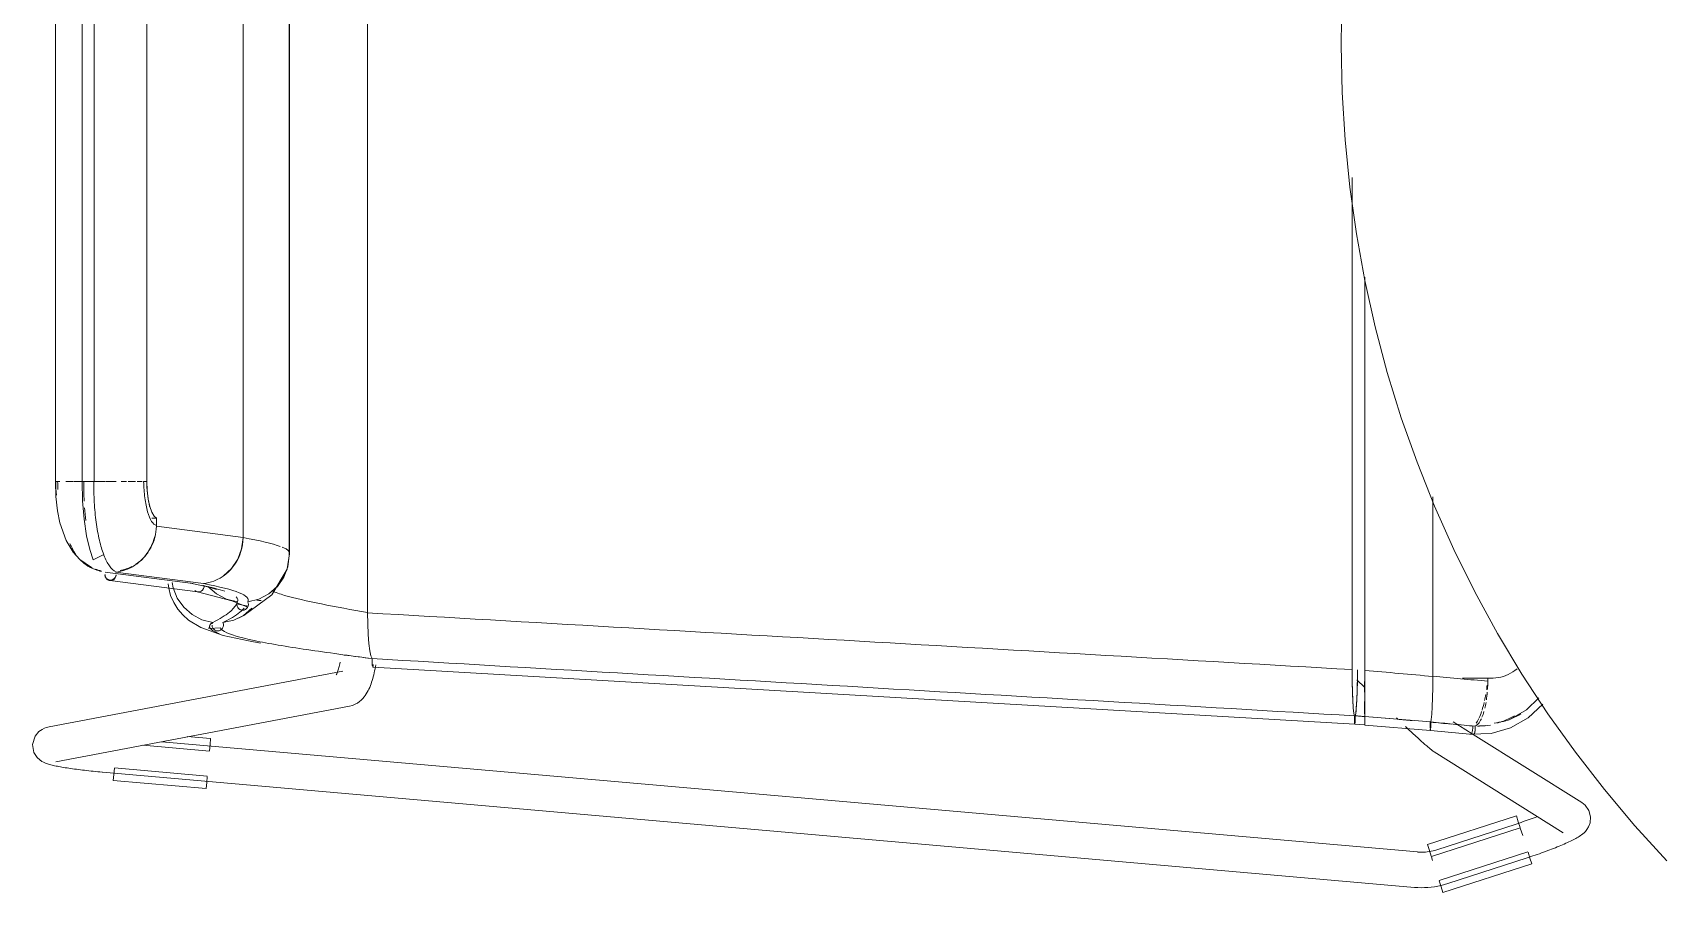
# Model space of a CAD drawing. Header units: millimetres. Extents: x 155927 to 295199, y -4084 to 97293.
# Drawn here: x 168854 to 169404, y 12020 to 12310 of the extents above; entities that cross this region are included whole.
import ezdxf

# ---------------------------------------------------------------- set-up
doc = ezdxf.new("R2010")
doc.units = ezdxf.units.MM
doc.header["$MEASUREMENT"] = 0
doc.layers.add('I-FURN', color=8, linetype='CONTINUOUS', lineweight=9)

msp = doc.modelspace()

# ---------------------------------------------------------------- linework, layer by layer
at = {"layer": 'I-FURN'}
for p, q in [((168967.09, 12497.74), (168967.09, 12114.34)), ((168967.09, 12114.34), (168967.09, 12497.74)), ((168940.59, 12478.43), (168940.59, 12133.65)), ((168940.59, 12133.65), (168940.59, 12478.43)), ((168924.99, 12472.4), (168924.99, 12139.69)), ((168924.99, 12139.69), (168924.99, 12472.4)), ((168861.62, 12453.47), (168861.62, 12158.62)), ((168870.66, 12453.47), (168870.66, 12158.62)), ((168874.62, 12158.62), (168874.62, 12453.47)), ((168892.46, 12453.47), (168892.46, 12158.62)), ((168892.52, 12158.62), (168892.52, 12453.47)), ((168940.74, 12134.19), (168940.74, 12438.99)), ((169296.22, 12314.68), (169296.13, 12306.04)), ((169296.13, 12306.04), (169296.45, 12290.05)), ((169296.45, 12290.05), (169297.41, 12274.08)), ((169297.41, 12274.08), (169299, 12258.16)), ((169299, 12258.16), (169301.24, 12242.31)), ((169299.82, 12261.36), (169299.82, 12095.09)), ((169299.82, 12095.09), (169299.82, 12261.36)), ((169301.24, 12242.31), (169304.1, 12226.57)), ((169304.1, 12226.57), (169307.59, 12210.96)), ((169304.14, 12227.65), (169304.14, 12094.83)), ((169304.14, 12094.83), (169304.14, 12227.65)), ((169307.59, 12210.96), (169311.7, 12195.5)), ((169311.7, 12195.5), (169316.43, 12180.21)), ((169316.43, 12180.21), (169321.77, 12165.13)), ((169321.77, 12165.13), (169327.7, 12150.27)), ((168861.62, 12158.62), (168861.79, 12158.62)), ((168861.62, 12158.62), (168861.73, 12153.59)), ((168863.11, 12158.62), (168861.64, 12158.62)), ((168867.72, 12158.62), (168865.14, 12158.62)), ((168867.88, 12158.62), (168870.9, 12158.62)), ((168870.9, 12158.62), (168867.89, 12158.62)), ((168874.51, 12158.62), (168870.66, 12158.62)), ((168870.66, 12158.62), (168870.75, 12152.07)), ((168870.66, 12158.62), (168870.73, 12158.62)), ((168870.73, 12158.62), (168870.93, 12158.62)), ((168870.93, 12158.62), (168871.23, 12158.62)), ((168871.23, 12158.62), (168871.62, 12158.62)), ((168871.62, 12158.62), (168872.07, 12158.62)), ((168872.07, 12158.62), (168872.57, 12158.62)), ((168872.57, 12158.62), (168873.06, 12158.62)), ((168873.06, 12158.62), (168873.54, 12158.62)), ((168873.54, 12158.62), (168873.96, 12158.62)), ((168873.96, 12158.62), (168874.29, 12158.62)), ((168874.29, 12158.62), (168874.51, 12158.62)), ((168874.59, 12158.62), (168878.4, 12158.62)), ((168878.41, 12158.62), (168874.59, 12158.62)), ((168878.6, 12158.62), (168880.65, 12158.62)), ((168882.16, 12158.62), (168878.6, 12158.62)), ((168885.63, 12158.62), (168883.79, 12158.62)), ((168888.61, 12158.62), (168886.15, 12158.62)), ((168890.94, 12158.62), (168889.2, 12158.62)), ((168892.63, 12155.58), (168892.52, 12158.62)), ((168861.73, 12153.59), (168862.24, 12148.76)), ((168870.75, 12152.07), (168871.24, 12145.95)), ((168892.95, 12152.73), (168892.63, 12155.58)), ((168893.46, 12150.23), (168892.95, 12152.73)), ((169327.11, 12092.88), (169327.11, 12153.44)), ((169327.11, 12153.44), (169327.11, 12092.88)), ((168862.24, 12148.76), (168863.03, 12144.73)), ((168871.24, 12145.95), (168872.09, 12140.33)), ((168894.13, 12148.25), (168893.46, 12150.23)), ((168894.12, 12146.26), (168895.78, 12146.26)), ((168894.92, 12146.9), (168894.13, 12148.25)), ((168895.78, 12146.26), (168894.92, 12146.9)), ((168895.71, 12143.55), (168895.78, 12146.26)), ((169327.7, 12150.27), (169334.23, 12135.67)), ((168863.03, 12144.73), (168865.16, 12138.68)), ((168924.99, 12139.69), (168895.71, 12143.55)), ((168865.16, 12138.68), (168867.55, 12134.8)), ((168872.09, 12140.33), (168873.18, 12135.64)), ((168873.18, 12135.64), (168874.35, 12132.19)), ((168923.2, 12132.37), (168924.51, 12135.92)), ((168924.51, 12135.92), (168924.99, 12139.69)), ((169334.23, 12135.67), (169341.33, 12121.33)), ((168867.55, 12134.8), (168869.84, 12132.32)), ((168869.84, 12132.32), (168873.74, 12129.64)), ((168873.74, 12129.64), (168873.94, 12129.55)), ((168874.35, 12132.19), (168877.89, 12133.95)), ((168921.12, 12129.26), (168923.2, 12132.37)), ((168940.11, 12129.86), (168938.74, 12126.29)), ((168938.75, 12126.29), (168940.12, 12129.86)), ((168940.74, 12134.19), (168939.94, 12129.15)), ((168940.59, 12133.65), (168940.11, 12129.86)), ((168940.12, 12129.86), (168940.59, 12133.65)), ((168878.37, 12128), (168908.06, 12124.16)), ((168879.93, 12125.16), (168909.71, 12121.31)), ((168881.9, 12127.55), (168884.34, 12127.23)), ((168881.91, 12127.98), (168911.61, 12124.14)), ((168899.71, 12124.04), (168899.86, 12122.62)), ((168901.38, 12122.77), (168901, 12124.51)), ((168901, 12124.5), (168901.37, 12122.76)), ((168913.58, 12122.91), (168907.28, 12124.28)), ((168918.38, 12126.77), (168921.12, 12129.26)), ((168939.87, 12129), (168934.76, 12120.35)), ((168938.74, 12126.29), (168936.57, 12123.16)), ((168936.58, 12123.15), (168938.75, 12126.29)), ((168939.94, 12129.15), (168938.57, 12125.97)), ((168899.86, 12122.62), (168900.52, 12120.11)), ((168900.52, 12120.11), (168901.54, 12117.75)), ((168901.37, 12122.76), (168902.77, 12119.25)), ((168902.77, 12119.25), (168904.94, 12116.16)), ((168908.64, 12121.84), (168909.03, 12121.55)), ((168909.03, 12121.55), (168909.47, 12121.36)), ((168909.47, 12121.36), (168909.94, 12121.29)), ((168909.63, 12121.32), (168921.24, 12118.35)), ((168909.94, 12121.29), (168910.41, 12121.36)), ((168910.41, 12121.36), (168910.85, 12121.55)), ((168910.85, 12121.55), (168911.23, 12121.84)), ((168911.23, 12121.84), (168911.53, 12122.23)), ((168911.53, 12122.23), (168911.73, 12122.68)), ((168911.73, 12122.68), (168911.81, 12123.17)), ((168911.81, 12123.17), (168911.77, 12123.67)), ((168913.11, 12123.15), (168915.98, 12120.64)), ((168916.01, 12122.15), (168913.58, 12122.91)), ((168915.98, 12120.64), (168919.38, 12118.89)), ((168919.38, 12118.89), (168923.09, 12118)), ((168934.76, 12120.35), (168925.22, 12113.36)), ((168926.6, 12118), (168930.31, 12118.89)), ((168933.7, 12120.65), (168930.31, 12118.9)), ((168930.31, 12118.89), (168933.71, 12120.64)), ((168936.57, 12123.16), (168933.7, 12120.65)), ((168933.71, 12120.64), (168936.58, 12123.15)), ((169341.33, 12121.33), (169349, 12107.29)), ((168901.54, 12117.75), (168902.92, 12115.55)), ((168902.92, 12115.55), (168904.6, 12113.57)), ((168904.6, 12113.57), (168906.57, 12111.84)), ((168904.94, 12116.16), (168907.77, 12113.68)), ((168907.77, 12113.68), (168911.09, 12111.94)), ((168921.24, 12118.35), (168926.57, 12116.19)), ((168925.14, 12113.42), (168921.82, 12111.78)), ((168921.82, 12111.77), (168925.15, 12113.41)), ((168922.81, 12117.32), (168926.7, 12116.48)), ((168922.89, 12117.03), (168922.93, 12117.53)), ((168922.93, 12117.53), (168922.89, 12117.03)), ((168922.97, 12116.54), (168922.89, 12117.03)), ((168922.89, 12117.03), (168922.97, 12116.54)), ((168922.93, 12117.53), (168923.09, 12118)), ((168923.09, 12118), (168922.93, 12117.53)), ((168923.18, 12116.09), (168922.97, 12116.54)), ((168922.97, 12116.54), (168923.17, 12116.09)), ((168923.17, 12116.09), (168923.49, 12115.7)), ((168923.49, 12115.71), (168923.18, 12116.09)), ((168925.22, 12113.36), (168923.47, 12112.47)), ((168923.89, 12115.41), (168923.49, 12115.71)), ((168923.49, 12115.7), (168923.89, 12115.41)), ((168924.35, 12115.23), (168923.89, 12115.41)), ((168923.89, 12115.41), (168924.35, 12115.22)), ((168924.84, 12115.16), (168924.35, 12115.23)), ((168924.35, 12115.22), (168924.84, 12115.16)), ((168925.33, 12115.23), (168924.84, 12115.16)), ((168924.84, 12115.16), (168925.33, 12115.22)), ((168927.98, 12115.82), (168925.15, 12113.42)), ((168925.15, 12113.41), (168927.98, 12115.82)), ((168925.79, 12115.41), (168925.33, 12115.23)), ((168925.33, 12115.22), (168925.8, 12115.41)), ((168926.2, 12115.71), (168925.79, 12115.41)), ((168925.8, 12115.41), (168926.2, 12115.7)), ((168926.51, 12116.09), (168926.2, 12115.71)), ((168926.2, 12115.7), (168926.51, 12116.09)), ((168926.71, 12116.54), (168926.51, 12116.09)), ((168926.51, 12116.09), (168926.72, 12116.54)), ((168926.59, 12118), (168926.76, 12117.53)), ((168926.76, 12117.53), (168926.6, 12118)), ((168926.8, 12117.03), (168926.71, 12116.54)), ((168926.72, 12116.54), (168926.8, 12117.03)), ((168926.76, 12117.53), (168926.8, 12117.03)), ((168926.8, 12117.03), (168926.76, 12117.53)), ((168967.09, 12114.34), (168967.15, 12110.57)), ((168967.15, 12110.57), (168967.09, 12114.26)), ((168906.57, 12111.84), (168910.68, 12109.33)), ((168910.68, 12109.33), (168918.31, 12106.66)), ((168911.09, 12111.94), (168914.72, 12111.04)), ((168913.8, 12110.13), (168913.48, 12108.97)), ((168913.48, 12108.97), (168917.33, 12109.16)), ((168914.51, 12110.07), (168914.59, 12109.58)), ((168914.59, 12109.58), (168914.52, 12110.07)), ((168914.56, 12110.57), (168914.72, 12111.04)), ((168914.72, 12111.04), (168914.56, 12110.57)), ((168914.79, 12109.12), (168914.59, 12109.58)), ((168914.59, 12109.58), (168914.78, 12109.12)), ((168914.78, 12109.12), (168915.09, 12108.73)), ((168915.09, 12108.74), (168914.79, 12109.12)), ((168915.49, 12108.44), (168915.09, 12108.74)), ((168915.09, 12108.73), (168915.49, 12108.43)), ((168915.94, 12108.24), (168915.49, 12108.44)), ((168915.49, 12108.43), (168915.94, 12108.24)), ((168916.42, 12108.17), (168915.94, 12108.24)), ((168915.94, 12108.24), (168916.42, 12108.16)), ((168916.91, 12108.23), (168916.42, 12108.17)), ((168916.42, 12108.16), (168916.91, 12108.22)), ((168917.37, 12108.41), (168916.91, 12108.23)), ((168916.91, 12108.22), (168917.37, 12108.4)), ((168917.77, 12108.7), (168917.37, 12108.41)), ((168917.37, 12108.4), (168917.77, 12108.69)), ((168918.09, 12109.07), (168917.77, 12108.7)), ((168917.77, 12108.69), (168918.09, 12109.07)), ((168918.3, 12109.52), (168918.09, 12109.07)), ((168918.09, 12109.07), (168918.3, 12109.52)), ((168921.82, 12111.78), (168918.21, 12110.99)), ((168918.21, 12110.99), (168921.82, 12111.77)), ((168918.21, 12110.99), (168918.36, 12110.51)), ((168918.36, 12110.51), (168918.21, 12110.99)), ((168918.39, 12110.02), (168918.3, 12109.52)), ((168918.3, 12109.52), (168918.39, 12110.01)), ((168918.36, 12110.51), (168918.39, 12110.02)), ((168918.39, 12110.01), (168918.36, 12110.51)), ((168967.15, 12110.57), (168967.3, 12107.04)), ((168967.3, 12107.04), (168967.15, 12110.51)), ((168918.31, 12106.66), (168926.83, 12104.77)), ((168926.83, 12104.77), (168930.89, 12104.03)), ((168967.3, 12107.04), (168967.54, 12103.94)), ((168967.54, 12103.93), (168967.3, 12106.99)), ((168967.54, 12103.94), (168967.85, 12101.44)), ((168967.85, 12101.44), (168967.54, 12103.9)), ((169349, 12107.29), (169357.22, 12093.57)), ((168957.5, 12096.16), (168957.6, 12096.6)), ((168957.6, 12096.6), (168957.7, 12097.07)), ((168957.7, 12097.07), (168957.8, 12097.56)), ((168967.85, 12101.44), (168968.22, 12099.69)), ((168968.22, 12099.69), (168967.85, 12101.43)), ((168968.62, 12098.79), (168968.22, 12099.69)), ((168968.22, 12099.69), (168968.62, 12098.79)), ((168968.62, 12098.79), (168968.6, 12098.32)), ((168968.6, 12098.32), (168968.62, 12098.79)), ((168968.6, 12098.32), (168968.6, 12097.82)), ((168968.6, 12097.82), (168968.6, 12098.32)), ((168968.6, 12097.82), (168968.61, 12097.33)), ((168968.6, 12097.33), (168968.6, 12097.82)), ((168968.63, 12096.87), (168968.6, 12097.33)), ((168968.61, 12097.33), (168968.63, 12096.88)), ((168968.63, 12096.88), (168968.66, 12096.49)), ((168968.66, 12096.49), (168968.63, 12096.87)), ((168968.66, 12096.49), (168968.7, 12096.19)), ((168968.7, 12096.19), (168968.66, 12096.49)), ((168968.91, 12096.17), (168968.95, 12096.46)), ((168968.96, 12096.46), (168968.91, 12096.17)), ((168968.95, 12096.46), (168968.99, 12096.84)), ((168968.99, 12096.84), (168968.96, 12096.46)), ((168969.72, 12096.03), (168969.83, 12096.73)), ((168958.73, 12094.52), (168859.44, 12075.71)), ((168956.5, 12093.3), (168956.51, 12093.33)), ((168956.51, 12093.33), (168956.56, 12093.4)), ((168956.56, 12093.4), (168956.6, 12093.49)), ((168956.6, 12093.49), (168956.68, 12093.64)), ((168956.68, 12093.64), (168956.76, 12093.83)), ((168956.76, 12093.83), (168956.86, 12094.07)), ((168956.86, 12094.07), (168956.96, 12094.34)), ((168956.96, 12094.34), (168957.07, 12094.64)), ((168957.07, 12094.64), (168957.18, 12094.98)), ((168957.18, 12094.98), (168957.28, 12095.34)), ((168957.28, 12095.34), (168957.39, 12095.74)), ((168957.39, 12095.74), (168957.5, 12096.16)), ((168968.45, 12090.84), (168968.64, 12091.44)), ((168968.64, 12091.44), (168968.83, 12092.06)), ((168968.81, 12095.93), (168968.86, 12095.99)), ((168968.86, 12095.99), (168968.81, 12095.92)), ((169300.72, 12076.64), (168968.81, 12095.92)), ((168968.83, 12092.06), (168969, 12092.69)), ((168969, 12092.69), (168969.16, 12093.33)), ((168969.16, 12093.33), (168969.31, 12093.99)), ((168969.31, 12093.99), (168969.46, 12094.66)), ((168969.46, 12094.66), (168969.59, 12095.34)), ((168969.59, 12095.34), (168969.72, 12096.03)), ((169299.82, 12095.09), (169299.85, 12091.31)), ((169299.85, 12091.31), (169299.93, 12087.74)), ((169301.46, 12091.6), (169304.13, 12089.03)), ((169301.5, 12087.75), (169301.58, 12091.3)), ((169301.58, 12091.3), (169301.61, 12094.98)), ((169304.02, 12087.48), (169304.01, 12091.04)), ((169304.01, 12091.03), (169304.02, 12087.48)), ((169304.14, 12091.04), (169304.13, 12087.47)), ((169304.13, 12087.47), (169304.14, 12091.04)), ((169304.14, 12094.83), (169304.14, 12091.04)), ((169304.14, 12091.04), (169304.14, 12094.83)), ((169327.08, 12089.12), (169327.11, 12092.88)), ((169327.11, 12092.76), (169327.08, 12089.12)), ((169337.15, 12092.18), (169346.9, 12092.18)), ((169345.66, 12092.23), (169345.66, 12091.18)), ((169357.22, 12093.57), (169365.99, 12080.18)), ((168965.44, 12085.31), (168965.89, 12085.84)), ((168965.89, 12085.84), (168966.29, 12086.37)), ((168966.29, 12086.37), (168966.65, 12086.91)), ((168966.65, 12086.91), (168966.97, 12087.45)), ((168966.97, 12087.45), (168967.26, 12087.98)), ((168967.26, 12087.98), (168967.54, 12088.53)), ((168967.54, 12088.53), (168967.79, 12089.09)), ((168967.79, 12089.09), (168968.02, 12089.66)), ((168968.02, 12089.66), (168968.24, 12090.24)), ((168968.24, 12090.24), (168968.45, 12090.84)), ((169299.93, 12087.74), (169300.05, 12084.61)), ((169301.38, 12084.63), (169301.5, 12087.75)), ((169304.13, 12087.47), (169304.12, 12084.34)), ((169304.12, 12084.34), (169304.13, 12087.47)), ((169326.89, 12082.49), (169327.01, 12085.59)), ((169327, 12085.52), (169326.89, 12082.49)), ((169327.08, 12089.03), (169327.01, 12085.59)), ((169327.01, 12085.59), (169327.08, 12089.02)), ((169358.73, 12081.47), (169362.95, 12085.49)), ((168861.67, 12063.92), (168960.96, 12082.73)), ((168960.96, 12082.73), (168961.95, 12082.99)), ((168961.95, 12082.99), (168962.84, 12083.35)), ((168962.84, 12083.35), (168963.63, 12083.79)), ((168963.63, 12083.79), (168964.32, 12084.28)), ((168964.32, 12084.28), (168964.92, 12084.79)), ((168964.92, 12084.79), (168965.44, 12085.31)), ((169300.05, 12084.61), (169300.21, 12082.11)), ((169300.21, 12082.11), (169300.41, 12080.36)), ((169300.41, 12080.36), (169300.62, 12079.47)), ((169300.82, 12079.48), (169301.03, 12080.38)), ((169301.03, 12080.38), (169301.22, 12082.13)), ((169301.22, 12082.13), (169301.38, 12084.63)), ((169304.04, 12081.86), (169304.03, 12084.36)), ((169304.03, 12084.35), (169304.04, 12081.85)), ((169304.05, 12080.11), (169304.04, 12081.86)), ((169304.04, 12081.85), (169304.05, 12080.1)), ((169304.1, 12080.09), (169304.08, 12079.2)), ((169304.08, 12079.2), (169304.1, 12080.09)), ((169304.11, 12081.83), (169304.1, 12080.09)), ((169304.1, 12080.09), (169304.11, 12081.83)), ((169304.12, 12084.34), (169304.11, 12081.84)), ((169304.11, 12081.83), (169304.12, 12084.34)), ((169326.56, 12078.27), (169326.74, 12080.01)), ((169326.74, 12079.99), (169326.56, 12078.27)), ((169326.74, 12080.01), (169326.89, 12082.49)), ((169326.89, 12082.45), (169326.74, 12080.01)), ((169352.9, 12078.1), (169358.73, 12081.47)), ((169359.31, 12078.78), (169364.31, 12083.39)), ((169365.99, 12080.18), (169375.29, 12067.16)), ((168856, 12074.15), (168857.08, 12074.9)), ((168857.08, 12074.9), (168857.88, 12075.27)), ((168857.88, 12075.27), (168858.5, 12075.49)), ((168858.5, 12075.49), (168859.02, 12075.62)), ((168859.02, 12075.62), (168859.44, 12075.71)), ((169300.62, 12079.47), (169300.61, 12079)), ((169300.61, 12079), (169300.61, 12078.5)), ((169300.61, 12078.5), (169300.61, 12078.01)), ((169300.61, 12078.01), (169300.62, 12077.56)), ((169300.62, 12077.56), (169300.64, 12077.18)), ((169300.64, 12077.18), (169300.66, 12076.89)), ((169300.66, 12076.89), (169300.69, 12076.7)), ((169300.69, 12076.7), (169300.72, 12076.64)), ((169300.72, 12076.64), (169300.74, 12076.7)), ((169300.72, 12076.63), (169304.08, 12076.37)), ((169300.74, 12076.7), (169300.77, 12076.89)), ((169300.77, 12076.89), (169300.79, 12077.19)), ((169300.79, 12077.19), (169300.81, 12077.57)), ((169300.81, 12077.57), (169300.82, 12078.02)), ((169300.83, 12079.01), (169300.82, 12079.48)), ((169300.82, 12078.02), (169300.83, 12078.51)), ((169300.83, 12078.51), (169300.83, 12079.01)), ((169304.07, 12078.74), (169304.07, 12079.21)), ((169304.07, 12079.21), (169304.07, 12078.74)), ((169304.07, 12078.24), (169304.07, 12078.74)), ((169304.07, 12078.74), (169304.07, 12078.24)), ((169304.07, 12077.75), (169304.07, 12078.24)), ((169304.07, 12078.24), (169304.07, 12077.75)), ((169304.07, 12077.3), (169304.07, 12077.75)), ((169304.07, 12077.75), (169304.07, 12077.3)), ((169304.07, 12076.92), (169304.07, 12077.3)), ((169304.07, 12077.3), (169304.07, 12076.91)), ((169304.07, 12076.62), (169304.07, 12076.92)), ((169304.07, 12076.91), (169304.07, 12076.62)), ((169304.07, 12076.43), (169304.07, 12076.62)), ((169304.07, 12076.62), (169304.07, 12076.43)), ((169304.08, 12076.37), (169304.07, 12076.43)), ((169304.07, 12076.43), (169304.08, 12076.36)), ((169304.08, 12079.2), (169304.08, 12078.73)), ((169304.08, 12078.73), (169304.08, 12079.2)), ((169304.08, 12078.73), (169304.08, 12078.23)), ((169304.08, 12078.23), (169304.08, 12078.73)), ((169304.08, 12078.23), (169304.08, 12077.74)), ((169304.08, 12077.74), (169304.08, 12078.23)), ((169304.08, 12077.74), (169304.08, 12077.29)), ((169304.08, 12077.29), (169304.08, 12077.74)), ((169304.08, 12077.29), (169304.08, 12076.91)), ((169304.08, 12076.91), (169304.08, 12077.29)), ((169304.08, 12076.91), (169304.08, 12076.62)), ((169304.08, 12076.61), (169304.08, 12076.91)), ((169304.08, 12076.62), (169304.08, 12076.43)), ((169304.08, 12076.43), (169304.08, 12076.61)), ((169304.08, 12076.43), (169304.08, 12076.37)), ((169304.08, 12076.36), (169304.08, 12076.43)), ((169326.28, 12074.54), (169304.08, 12076.36)), ((169315.32, 12078.27), (169314.81, 12078.75)), ((169318.29, 12075.45), (169317.81, 12075.91)), ((169318.77, 12075), (169318.29, 12075.45)), ((169319.24, 12074.56), (169318.77, 12075)), ((169319.7, 12074.13), (169319.24, 12074.56)), ((169326.18, 12076.9), (169326.17, 12076.4)), ((169326.17, 12076.4), (169326.18, 12076.9)), ((169326.17, 12076.4), (169326.18, 12075.91)), ((169326.18, 12075.91), (169326.17, 12076.4)), ((169326.18, 12077.37), (169326.18, 12076.9)), ((169326.18, 12076.9), (169326.18, 12077.37)), ((169326.18, 12075.91), (169326.19, 12075.46)), ((169326.19, 12075.46), (169326.18, 12075.91)), ((169326.21, 12075.08), (169326.23, 12074.78)), ((169326.23, 12074.79), (169326.21, 12075.08)), ((169326.25, 12074.6), (169326.23, 12074.79)), ((169326.23, 12074.78), (169326.25, 12074.6)), ((169326.25, 12074.6), (169326.28, 12074.53)), ((169326.28, 12074.54), (169326.25, 12074.6)), ((169326.3, 12074.61), (169326.28, 12074.54)), ((169326.28, 12074.53), (169326.3, 12074.6)), ((169340.77, 12073.11), (169326.28, 12074.53)), ((169326.3, 12074.6), (169326.33, 12074.79)), ((169326.33, 12074.79), (169326.35, 12075.09)), ((169326.35, 12075.09), (169326.33, 12074.8)), ((169326.36, 12075.48), (169326.35, 12075.09)), ((169326.35, 12075.09), (169326.36, 12075.47)), ((169326.38, 12075.93), (169326.36, 12075.48)), ((169326.36, 12075.47), (169326.38, 12075.92)), ((169326.56, 12078.27), (169326.37, 12077.39)), ((169326.37, 12077.38), (169326.56, 12078.27)), ((169326.37, 12077.39), (169326.38, 12076.92)), ((169326.38, 12076.91), (169326.37, 12077.38)), ((169326.38, 12076.92), (169326.38, 12076.42)), ((169326.38, 12076.42), (169326.38, 12076.91)), ((169326.38, 12075.92), (169326.38, 12076.42)), ((169326.38, 12076.42), (169326.38, 12075.93)), ((169340.36, 12073.41), (169333.91, 12077.45)), ((169346.78, 12073.52), (169353.3, 12075.39)), ((169353.3, 12075.39), (169359.31, 12078.78)), ((168854.68, 12072.57), (168853.84, 12069.82)), ((168853.84, 12069.82), (168854.33, 12067.06)), ((168854.68, 12072.57), (168856, 12074.15)), ((168891.17, 12069.52), (168913.65, 12067.54)), ((169321.89, 12033.45), (168897.54, 12070.73)), ((168914.02, 12071.78), (168906.13, 12072.47)), ((168913.84, 12069.73), (168913.66, 12067.67)), ((168914.02, 12071.78), (168913.84, 12069.73)), ((169320.15, 12073.71), (169319.7, 12074.13)), ((169320.6, 12073.29), (169320.15, 12073.71)), ((169321.03, 12072.89), (169320.6, 12073.29)), ((169321.46, 12072.5), (169321.03, 12072.89)), ((169321.87, 12072.12), (169321.46, 12072.5)), ((169322.27, 12071.75), (169321.87, 12072.12)), ((169322.66, 12071.4), (169322.27, 12071.75)), ((169323.04, 12071.05), (169322.66, 12071.4)), ((169323.41, 12070.72), (169323.04, 12071.05)), ((169323.76, 12070.41), (169323.41, 12070.72)), ((169324.09, 12070.11), (169323.76, 12070.41)), ((169324.42, 12069.82), (169324.09, 12070.11)), ((169324.72, 12069.55), (169324.42, 12069.82)), ((169325.02, 12069.29), (169324.72, 12069.55)), ((169325.3, 12069.05), (169325.02, 12069.29)), ((169325.56, 12068.82), (169325.3, 12069.05)), ((169339.87, 12073.23), (169346.78, 12073.52)), ((169377.5, 12050.15), (169340.73, 12073.18)), ((168854.33, 12067.06), (168855.37, 12065.41)), ((168855.37, 12065.41), (168856.28, 12064.55)), ((168856.28, 12064.55), (168856.98, 12064.07)), ((168856.98, 12064.07), (168857.54, 12063.77)), ((168857.54, 12063.77), (168858.01, 12063.55)), ((168858.01, 12063.55), (168858.44, 12063.38)), ((169325.82, 12068.6), (169325.56, 12068.82)), ((169326.06, 12068.4), (169325.82, 12068.6)), ((169326.29, 12068.21), (169326.06, 12068.4)), ((169326.51, 12068.03), (169326.29, 12068.21)), ((169326.73, 12067.86), (169326.51, 12068.03)), ((169326.96, 12067.68), (169326.73, 12067.86)), ((169327.22, 12067.5), (169326.96, 12067.68)), ((169327.54, 12067.28), (169327.22, 12067.5)), ((169327.54, 12067.28), (169371.13, 12039.98)), ((169375.29, 12067.16), (169385.1, 12054.52)), ((168858.44, 12063.38), (168858.85, 12063.24)), ((168858.85, 12063.24), (168859.24, 12063.12)), ((168859.24, 12063.12), (168859.64, 12063)), ((168859.64, 12063), (168860.04, 12062.9)), ((168860.04, 12062.9), (168860.45, 12062.79)), ((168860.45, 12062.79), (168860.88, 12062.69)), ((168860.88, 12062.69), (168861.32, 12062.59)), ((168861.32, 12062.59), (168861.78, 12062.5)), ((168861.78, 12062.5), (168862.26, 12062.4)), ((168862.26, 12062.4), (168862.76, 12062.31)), ((168862.76, 12062.31), (168863.27, 12062.21)), ((168863.27, 12062.21), (168863.8, 12062.12)), ((168863.8, 12062.12), (168864.36, 12062.03)), ((168864.36, 12062.03), (168864.92, 12061.93)), ((168864.92, 12061.93), (168865.51, 12061.84)), ((168865.51, 12061.84), (168866.11, 12061.75)), ((168866.11, 12061.75), (168866.73, 12061.66)), ((168866.73, 12061.66), (168867.37, 12061.57)), ((168867.37, 12061.57), (168868.02, 12061.48)), ((168868.02, 12061.48), (168868.68, 12061.39)), ((168868.68, 12061.39), (168869.35, 12061.31)), ((168869.35, 12061.31), (168870.04, 12061.22)), ((168870.04, 12061.22), (168870.74, 12061.14)), ((168870.74, 12061.14), (168871.45, 12061.05)), ((168871.45, 12061.05), (168872.17, 12060.97)), ((168872.17, 12060.97), (168872.89, 12060.89)), ((168872.89, 12060.89), (168873.63, 12060.81)), ((168873.63, 12060.81), (168874.37, 12060.74)), ((168874.37, 12060.74), (168875.11, 12060.66)), ((168875.11, 12060.66), (168875.86, 12060.59)), ((168875.86, 12060.59), (168876.61, 12060.52)), ((168876.61, 12060.52), (168877.36, 12060.45)), ((168877.36, 12060.45), (168877.52, 12060.44)), ((168877.52, 12060.44), (169320.84, 12021.49)), ((168881.13, 12057.63), (168881.31, 12059.67)), ((168881.31, 12059.67), (168881.49, 12061.73)), ((168912.91, 12059.1), (168881.5, 12061.86)), ((168912.9, 12058.97), (168912.72, 12056.91)), ((168912.54, 12054.87), (168881.13, 12057.63)), ((168912.72, 12056.91), (168912.54, 12054.87)), ((169385.1, 12054.52), (169395.4, 12042.29)), ((169378.62, 12049.25), (169377.5, 12050.15)), ((169378.62, 12049.25), (169379.85, 12047.52)), ((169379.85, 12047.52), (169380.43, 12045.3)), ((169355.31, 12045.62), (169325.31, 12035.93)), ((169326.61, 12031.89), (169356.62, 12041.58)), ((169355.27, 12042.9), (169328.45, 12034.19)), ((169355.6, 12043.01), (169355.27, 12042.9)), ((169355.31, 12045.62), (169355.94, 12043.67)), ((169356.29, 12043.24), (169355.6, 12043.01)), ((169355.94, 12043.67), (169356.58, 12041.7)), ((169356.98, 12043.47), (169356.29, 12043.24)), ((169357.45, 12039), (169356.65, 12041.48)), ((169357.66, 12043.7), (169356.98, 12043.47)), ((169358.34, 12043.93), (169357.66, 12043.7)), ((169359.01, 12044.17), (169358.34, 12043.93)), ((169359.68, 12044.4), (169359.01, 12044.17)), ((169360.34, 12044.64), (169359.68, 12044.4)), ((169360.98, 12044.87), (169360.34, 12044.64)), ((169361.62, 12045.11), (169360.98, 12044.87)), ((169362.24, 12045.34), (169361.62, 12045.11)), ((169379.74, 12041.94), (169379.17, 12041.03)), ((169380.26, 12043.32), (169379.74, 12041.94)), ((169380.43, 12045.3), (169380.26, 12043.32)), ((169395.4, 12042.29), (169406.19, 12030.47)), ((169371.51, 12036.15), (169370.95, 12035.9)), ((169372.05, 12036.39), (169371.51, 12036.15)), ((169372.58, 12036.62), (169372.05, 12036.39)), ((169373.09, 12036.86), (169372.58, 12036.62)), ((169373.58, 12037.09), (169373.09, 12036.86)), ((169374.06, 12037.32), (169373.58, 12037.09)), ((169374.51, 12037.55), (169374.06, 12037.32)), ((169374.95, 12037.78), (169374.51, 12037.55)), ((169375.38, 12038.01), (169374.95, 12037.78)), ((169375.79, 12038.24), (169375.38, 12038.01)), ((169376.19, 12038.48), (169375.79, 12038.24)), ((169376.58, 12038.72), (169376.19, 12038.48)), ((169376.97, 12038.98), (169376.58, 12038.72)), ((169377.36, 12039.25), (169376.97, 12038.98)), ((169377.76, 12039.57), (169377.36, 12039.25)), ((169378.19, 12039.93), (169377.76, 12039.57)), ((169378.65, 12040.4), (169378.19, 12039.93)), ((169379.17, 12041.03), (169378.65, 12040.4)), ((169321.91, 12033.44), (169321.89, 12033.44)), ((169322.57, 12033.4), (169321.91, 12033.44)), ((169323.24, 12033.38), (169322.57, 12033.4)), ((169323.9, 12033.39), (169323.24, 12033.38)), ((169324.56, 12033.43), (169323.9, 12033.39)), ((169325.22, 12033.49), (169324.56, 12033.43)), ((169325.88, 12033.58), (169325.22, 12033.49)), ((169325.94, 12033.98), (169325.31, 12035.93)), ((169326.53, 12033.69), (169325.88, 12033.58)), ((169326.58, 12032.01), (169325.94, 12033.98)), ((169327.17, 12033.83), (169326.53, 12033.69)), ((169327.02, 12030.63), (169326.65, 12031.79)), ((169327.82, 12034), (169327.17, 12033.83)), ((169328.45, 12034.19), (169327.82, 12034)), ((169359.23, 12033.51), (169329.22, 12023.82)), ((169332.16, 12022.78), (169358.97, 12031.49)), ((169359.43, 12031.64), (169358.97, 12031.49)), ((169359.26, 12033.39), (169359.9, 12031.42)), ((169360.17, 12031.88), (169359.43, 12031.64)), ((169359.9, 12031.42), (169360.53, 12029.47)), ((169360.91, 12032.13), (169360.17, 12031.88)), ((169361.64, 12032.38), (169360.91, 12032.13)), ((169362.37, 12032.63), (169361.64, 12032.38)), ((169363.09, 12032.88), (169362.37, 12032.63)), ((169363.81, 12033.13), (169363.09, 12032.88)), ((169364.51, 12033.39), (169363.81, 12033.13)), ((169365.21, 12033.64), (169364.51, 12033.39)), ((169365.9, 12033.9), (169365.21, 12033.64)), ((169366.58, 12034.15), (169365.9, 12033.9)), ((169367.24, 12034.41), (169366.58, 12034.15)), ((169367.9, 12034.66), (169367.24, 12034.41)), ((169368.54, 12034.91), (169367.9, 12034.66)), ((169369.16, 12035.16), (169368.54, 12034.91)), ((169369.77, 12035.41), (169369.16, 12035.16)), ((169370.37, 12035.66), (169369.77, 12035.41)), ((169370.95, 12035.9), (169370.37, 12035.66)), ((169360.53, 12029.47), (169330.52, 12019.78)), ((169320.84, 12021.49), (169321.98, 12021.41)), ((169321.98, 12021.41), (169323.12, 12021.38)), ((169323.12, 12021.38), (169324.26, 12021.4)), ((169324.26, 12021.4), (169325.4, 12021.46)), ((169325.4, 12021.46), (169326.54, 12021.56)), ((169326.54, 12021.56), (169327.67, 12021.71)), ((169327.67, 12021.71), (169328.8, 12021.91)), ((169328.8, 12021.91), (169329.92, 12022.15)), ((169329.89, 12021.73), (169329.26, 12023.7)), ((169330.52, 12019.78), (169329.89, 12021.73)), ((169329.92, 12022.15), (169331.02, 12022.43)), ((169331.02, 12022.43), (169332.11, 12022.76)), ((169332.11, 12022.76), (169332.16, 12022.78))]:
    msp.add_line(p, q, dxfattribs=at)
for centre, major_axis, ratio, start_param, end_param in [((168865.9, 12158.62), (0, -12.4), 0.287441, 4.712389, 4.932602), ((168877.37, 12158.62), (-15.75, 0), 0.000004, 2.669107, 2.851347), ((168909.92, 12139.82), (0, 15.78), 0.955139, 3.495799, 4.704147), ((168909.92, 12139.82), (0, 15.78), 0.955139, 3.254129, 3.495629), ((168909.94, 12123.26), (0, 1.96), 0.955139, 2.379629, 4.923331)]:
    msp.add_ellipse(centre, major_axis=major_axis, ratio=ratio, start_param=start_param, end_param=end_param, dxfattribs=at)
for points in [[(168861.9, 12154.01), (168861.77, 12155.48), (168861.71, 12157.04), (168861.71, 12158.62)], [(168871.3, 12152.02), (168871.19, 12154.2), (168871.15, 12156.4), (168871.19, 12158.62)], [(168895.7, 12143.79), (168895.14, 12143.92), (168894.04, 12144.87), (168892.65, 12148.19), (168891.69, 12152.99), (168891.43, 12156.72), (168891.4, 12158.62)], [(168892.47, 12157.78), (168892.53, 12155), (168892.89, 12152.45), (168893.41, 12150.24)], [(168871.87, 12145.46), (168871.69, 12146.87), (168871.52, 12148.32), (168871.41, 12149.8)], [(168881.91, 12127.98), (168883.15, 12128.13), (168885.53, 12128.71), (168888.87, 12130.47), (168891.71, 12133), (168893.9, 12136.15), (168895.31, 12139.75), (168895.67, 12142.25), (168895.71, 12143.55)], [(168866.46, 12137.75), (168866.62, 12137.3), (168866.8, 12136.87), (168867, 12136.44)], [(168867.1, 12136.23), (168867.5, 12135.42), (168867.96, 12134.63), (168868.49, 12133.9)], [(168893.77, 12136.45), (168892.57, 12134.2), (168890.94, 12131.96), (168888.79, 12130.82)], [(168895.16, 12140.01), (168894.83, 12138.78), (168894.34, 12137.62), (168893.77, 12136.45)], [(168937.52, 12136.67), (168934.91, 12137.67), (168930.72, 12138.68), (168924.99, 12139.69)], [(168940.74, 12134.19), (168940.74, 12134.94), (168940.36, 12135.7), (168938.2, 12136.45)], [(168881.92, 12128.18), (168881.19, 12128.54), (168879.79, 12129.85), (168878.52, 12132.31), (168877.95, 12133.78)], [(168887.42, 12129.97), (168886.16, 12129.27), (168884.8, 12128.86), (168883.42, 12128.53)], [(168940.59, 12133.65), (168940.69, 12133.83), (168940.74, 12134.01), (168940.74, 12134.19)], [(168877.04, 12128.45), (168876.36, 12128.61), (168875.68, 12128.81), (168875.02, 12129.06)], [(168926.59, 12118), (168927.15, 12119.02), (168925.18, 12121.07), (168917.12, 12123.12), (168911.61, 12124.14)], [(168918.78, 12121.59), (168916.9, 12122.23), (168914.16, 12122.87), (168911.2, 12123.51)], [(168923.09, 12118), (168923.38, 12118.54), (168923.24, 12119.09), (168922.67, 12119.63)], [(168931.06, 12118.39), (168930.59, 12118.45), (168930.12, 12118.5), (168929.66, 12118.56)], [(169133.33, 12104.68), (169077.87, 12107.87), (169022.45, 12111.07), (168967.09, 12114.26)], [(168918.04, 12110.87), (168918.09, 12110.91), (168918.15, 12110.95), (168918.21, 12110.99)], [(169299.82, 12095.09), (169244.3, 12098.29), (169188.77, 12101.48), (169133.33, 12104.68)], [(168968.61, 12098.81), (168965.48, 12099.2), (168962.32, 12099.6), (168959.21, 12099.99)], [(168968.62, 12098.79), (169023.86, 12095.57), (169134.45, 12089.13), (169245.21, 12082.69), (169300.62, 12079.47)], [(169315.63, 12093.79), (169311.8, 12094.14), (169307.97, 12094.48), (169304.14, 12094.83)], [(169327.11, 12092.76), (169323.28, 12093.11), (169319.46, 12093.45), (169315.63, 12093.79)], [(169345.66, 12091.18), (169342.63, 12091.44), (169336.49, 12091.99), (169330.24, 12092.58), (169327.11, 12092.88)], [(169345.66, 12091.18), (169345.65, 12090.24), (169345.62, 12089.31), (169345.56, 12088.4)], [(169347.18, 12092.18), (169346.67, 12092.17), (169346.16, 12092.19), (169345.66, 12092.23)], [(169344.59, 12084.66), (169344.73, 12085.31), (169344.87, 12085.97), (169344.99, 12086.66)], [(169345.49, 12087.47), (169345.42, 12086.57), (169345.31, 12085.68), (169345.19, 12084.83)], [(169345.24, 12088.35), (169345.31, 12088.82), (169345.36, 12089.29), (169345.41, 12089.77)], [(169342.75, 12078.78), (169343.05, 12079.41), (169343.32, 12080.16), (169343.59, 12080.98)], [(169344.38, 12080.93), (169344.17, 12080.2), (169343.94, 12079.56), (169343.69, 12078.96)], [(169343.74, 12081.4), (169343.99, 12082.2), (169344.22, 12083.08), (169344.44, 12084)], [(169345.06, 12083.98), (169344.94, 12083.32), (169344.82, 12082.68), (169344.68, 12082.07)], [(169304.08, 12079.2), (169303.51, 12079.25), (169302.35, 12079.34), (169301.19, 12079.43), (169300.62, 12079.47)], [(169300.82, 12079.48), (169300.83, 12078.88), (169300.83, 12077.38), (169300.75, 12076.63), (169300.72, 12076.63)], [(169304.07, 12079.21), (169303.53, 12079.25), (169302.44, 12079.34), (169301.36, 12079.43), (169300.82, 12079.48)], [(169304.08, 12079.2), (169307.8, 12078.9), (169315.24, 12078.29), (169322.66, 12077.69), (169326.37, 12077.39)], [(169341.32, 12075.95), (169338.88, 12076.19), (169333.93, 12076.67), (169328.89, 12077.14), (169326.37, 12077.38)], [(169333.27, 12076.67), (169330.98, 12076.89), (169328.68, 12077.12), (169326.37, 12077.35)], [(169340.02, 12073.3), (169340.07, 12073.34), (169340.16, 12073.46), (169340.29, 12073.76), (169340.41, 12074.14), (169340.5, 12074.6), (169340.57, 12075.09), (169340.6, 12075.59), (169340.6, 12075.9), (169340.59, 12076.05)], [(169343.49, 12078.5), (169343.17, 12077.8), (169342.47, 12076.66), (169341.72, 12076.09), (169341.32, 12075.95)], [(169341.68, 12076.96), (169342, 12077.37), (169342.33, 12077.89), (169342.64, 12078.53)], [(169342.16, 12075.99), (169343.05, 12076.01), (169343.95, 12076.06), (169344.84, 12076.17)], [(169346.61, 12076.29), (169345.37, 12076.1), (169344.12, 12076.06), (169342.85, 12076.06)]]:
    msp.add_open_spline(points, degree=3, dxfattribs=at)
for points, knots in [([(168877.89, 12133.95), (168877.34, 12135.37), (168876.35, 12138.7), (168875.25, 12144.76), (168874.62, 12151.62), (168874.55, 12156.27), (168874.59, 12158.62)], [0.3397465, 0.3397465, 0.3397465, 0.3397465, 0.5, 0.6666667, 0.8333333, 0.9999948, 0.9999948, 0.9999948, 0.9999948]), ([(168869.11, 12133.11), (168869.91, 12132.17), (168871.72, 12130.49), (168874.54, 12128.89), (168876.45, 12128.43), (168877.19, 12128.27)], [0.5, 0.5, 0.5, 0.5, 0.6666667, 0.8333333, 0.9365189, 0.9365189, 0.9365189, 0.9365189]), ([(168878.33, 12127.13), (168878.32, 12126.99), (168878.34, 12126.76), (168878.41, 12126.47), (168878.51, 12126.2), (168878.69, 12125.89), (168878.98, 12125.57), (168879.34, 12125.33), (168879.69, 12125.2), (168880, 12125.15), (168880.27, 12125.15), (168880.54, 12125.18), (168880.79, 12125.25), (168881.04, 12125.37), (168881.35, 12125.56), (168881.67, 12125.88), (168881.91, 12126.28), (168882.03, 12126.63), (168882.07, 12126.89), (168882.09, 12127.06), (168882.1, 12127.13)], [0.1111111, 0.1111111, 0.1111111, 0.1111111, 0.1666667, 0.1944444, 0.2222222, 0.2777778, 0.3333333, 0.3888889, 0.4444444, 0.4791667, 0.5138889, 0.5486111, 0.5833333, 0.6180556, 0.6527778, 0.7222222, 0.7916667, 0.8263889, 0.8611111, 0.8888889, 0.8888889, 0.8888889, 0.8888889]), ([(168882, 12126.73), (168881.96, 12126.61), (168881.87, 12126.38), (168881.59, 12125.97), (168881.04, 12125.51), (168880.17, 12125.26), (168879.39, 12125.49), (168878.88, 12125.88), (168878.58, 12126.27), (168878.39, 12126.73), (168878.35, 12127.05), (168878.34, 12127.22)], [-0.8125, -0.8125, -0.8125, -0.8125, -0.765625, -0.71875, -0.625, -0.5, -0.375, -0.3125, -0.25, -0.1875, -0.125, -0.125, -0.125, -0.125]), ([(168967.09, 12114.34), (168961.7, 12115.32), (168950.92, 12117.26), (168940.21, 12119.69), (168935.97, 12121.15), (168934.82, 12121.64)], [0, 0, 0, 0, 0.25, 0.5, 0.625, 0.625, 0.625, 0.625]), ([(168914.72, 12111.04), (168917.12, 12112.2), (168920.55, 12114.29), (168922.34, 12116.39), (168922.81, 12117.32)], [0, 0, 0, 0, 0.5, 0.9025383, 0.9025383, 0.9025383, 0.9025383]), ([(168918.21, 12110.99), (168920.62, 12112.16), (168923.27, 12113.78), (168924.94, 12115.41), (168925.34, 12115.87)], [0, 0, 0, 0, 0.5, 0.6963068, 0.6963068, 0.6963068, 0.6963068]), ([(168916.93, 12107.27), (168916.3, 12107.5), (168913.39, 12108.76), (168913.17, 12110.02), (168914.72, 12111.04)], [0.6929173, 0.6929173, 0.6929173, 0.6929173, 0.75, 1, 1, 1, 1]), ([(168968.62, 12098.79), (168961.07, 12099.81), (168945.86, 12101.84), (168927.42, 12104.89), (168919.12, 12107.33), (168917.52, 12108.75), (168917.33, 12109.16)], [0, 0, 0, 0, 0.25, 0.5, 0.75, 0.8499411, 0.8499411, 0.8499411, 0.8499411]), ([(169300.62, 12079.47), (169300.47, 12079.75), (169300.26, 12081.13), (169300.04, 12084.49), (169299.92, 12087.66), (169299.84, 12091.27), (169299.82, 12093.81), (169299.82, 12095.09)], [-1, -1, -1, -1, -0.666667, -0.5, -0.333333, -0.166667, 0, 0, 0, 0]), ([(169301.61, 12094.98), (169301.61, 12092.46), (169301.55, 12088.7), (169301.39, 12084.51), (169301.17, 12081.16), (169300.96, 12079.77), (169300.82, 12079.48)], [-0.996036, -0.996036, -0.996036, -0.996036, -0.6666667, -0.5, -0.3333333, 0, 0, 0, 0]), ([(169355.55, 12095.34), (169354.65, 12094.58), (169351.65, 12092.65), (169348.04, 12092.02), (169345.66, 12092.23)], [0.5, 0.5, 0.5, 0.5, 0.6666667, 1, 1, 1, 1]), ([(169356.79, 12080.15), (169355.89, 12079.59), (169353.07, 12077.92), (169349.97, 12077.31), (169347.83, 12077.02)], [0.591443, 0.591443, 0.591443, 0.591443, 0.6666667, 0.8236682, 0.8236682, 0.8236682, 0.8236682]), ([(169300.72, 12076.63), (169300.7, 12076.63), (169300.67, 12076.77), (169300.64, 12077.16), (169300.62, 12077.55), (169300.61, 12078), (169300.6, 12078.5), (169300.61, 12079), (169300.61, 12079.32), (169300.62, 12079.47)], [-0.498493, -0.498493, -0.498493, -0.498493, -0.375, -0.3125, -0.25, -0.1875, -0.125, -0.0625, 0, 0, 0, 0]), ([(169304.07, 12079.21), (169307.76, 12078.9), (169313.1, 12078.46), (169318.43, 12078.02), (169320.07, 12077.88)], [0, 0, 0, 0, 0.5, 0.7233886, 0.7233886, 0.7233886, 0.7233886]), ([(169341.32, 12075.95), (169341.34, 12075.81), (169341.38, 12075.52), (169341.39, 12075.1), (169341.38, 12074.72), (169341.36, 12074.43), (169341.33, 12074.16), (169341.28, 12073.91), (169341.21, 12073.69), (169341.15, 12073.49), (169341.05, 12073.3), (169340.96, 12073.19), (169340.92, 12073.16)], [0, 0, 0, 0, 0.0555556, 0.1111111, 0.1666667, 0.1944444, 0.2222222, 0.2777778, 0.3055556, 0.3333333, 0.3888889, 0.4444444, 0.4444444, 0.4444444, 0.4444444]), ([(169348.93, 12077.02), (169350.28, 12077.42), (169352.23, 12078.15), (169354.06, 12079.15), (169354.64, 12079.5)], [0.2297626, 0.2297626, 0.2297626, 0.2297626, 0.3333333, 0.3824546, 0.3824546, 0.3824546, 0.3824546])]:
    msp.add_open_spline(points, degree=3, knots=knots, dxfattribs=at)

doc.saveas('drawing.dxf')
